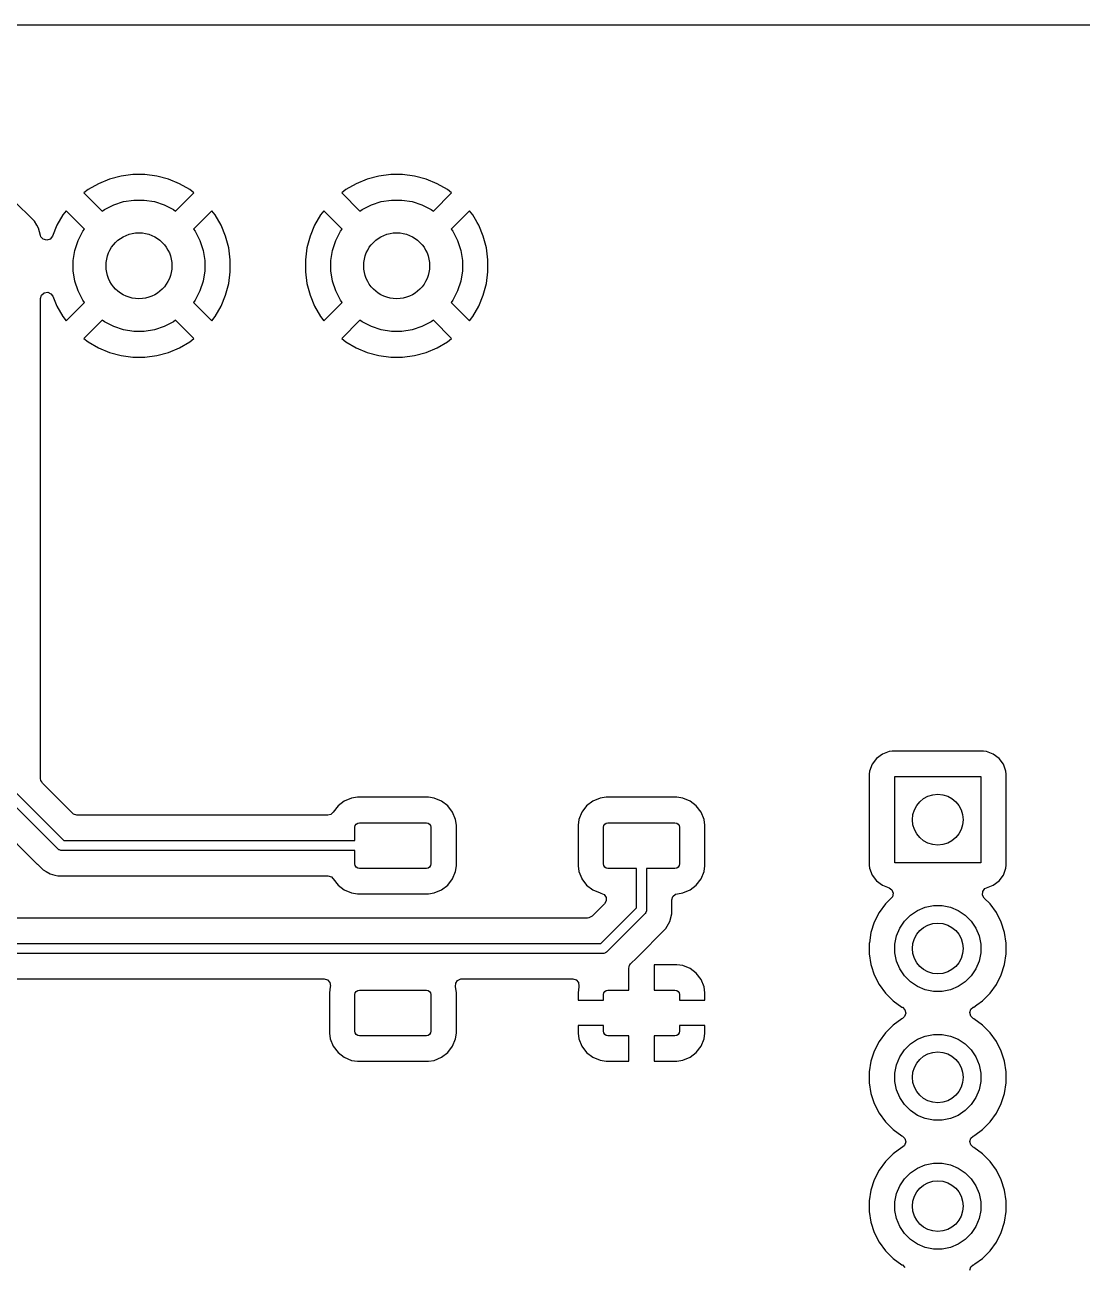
# Model space of a CAD drawing. Extents: x 78 to 227, y -124 to -75.
# Drawn here: x 140.5 to 161.34, y -99.37 to -74.88 of the extents above; entities that cross this region are included whole.
import ezdxf

# ---------------------------------------------------------------- set-up
doc = ezdxf.new("R2010")
doc.units = 0
doc.layers.add('BLACK', color=7, linetype='CONTINUOUS')

msp = doc.modelspace()

# ---------------------------------------------------------------- linework, layer by layer
at = {"layer": 'BLACK', "linetype": 'CONTINUOUS'}
for p, q in [((99.438, -74.8795), (227.0895, -74.8795)), ((142.396085, -77.859799), (142.168162, -77.92087)), ((142.630014, -77.829), (142.396085, -77.859799)), ((142.865985, -77.829), (142.630014, -77.829)), ((143.099914, -77.859799), (142.865985, -77.829)), ((143.327838, -77.92087), (143.099914, -77.859799)), ((147.476085, -77.859799), (147.248162, -77.92087)), ((147.710014, -77.829), (147.476085, -77.859799)), ((147.945985, -77.829), (147.710014, -77.829)), ((148.179914, -77.859799), (147.945985, -77.829)), ((148.407838, -77.92087), (148.179914, -77.859799)), ((141.745818, -78.12915), (141.664275, -78.19172)), ((141.745828, -78.129144), (141.745818, -78.12915)), ((141.950171, -78.011165), (141.745828, -78.129144)), ((141.95018, -78.01116), (141.950171, -78.011165)), ((142.168162, -77.92087), (141.95018, -78.01116)), ((143.545819, -78.01116), (143.327836, -77.92087)), ((143.327836, -77.92087), (143.327838, -77.92087)), ((143.545828, -78.011165), (143.545819, -78.01116)), ((143.750171, -78.129144), (143.545828, -78.011165)), ((143.750172, -78.129145), (143.750171, -78.129144)), ((143.831723, -78.191721), (143.750172, -78.129145)), ((146.825818, -78.12915), (146.744275, -78.19172)), ((146.825828, -78.129144), (146.825818, -78.12915)), ((147.030171, -78.011165), (146.825828, -78.129144)), ((147.03018, -78.01116), (147.030171, -78.011165)), ((147.248162, -77.92087), (147.03018, -78.01116)), ((148.625819, -78.01116), (148.407836, -77.92087)), ((148.407836, -77.92087), (148.407838, -77.92087)), ((148.625828, -78.011165), (148.625819, -78.01116)), ((148.830171, -78.129144), (148.625828, -78.011165)), ((148.830172, -78.129145), (148.830171, -78.129144)), ((148.911723, -78.191721), (148.830172, -78.129145)), ((140.688518, -78.752282), (140.263591, -78.327355)), ((141.664275, -78.19172), (141.664275, -78.191721)), ((141.664275, -78.191721), (142.024947, -78.552393)), ((142.250512, -78.427957), (142.444521, -78.364919)), ((142.444521, -78.364919), (142.646003, -78.333007)), ((142.646003, -78.333007), (142.849997, -78.333007)), ((142.849997, -78.333007), (143.051479, -78.364919)), ((143.051479, -78.364919), (143.245488, -78.427957)), ((143.471051, -78.552393), (143.831723, -78.191721)), ((146.744275, -78.19172), (146.744275, -78.191721)), ((146.744275, -78.191721), (147.104947, -78.552393)), ((147.330512, -78.427957), (147.524521, -78.364919)), ((147.524521, -78.364919), (147.726003, -78.333007)), ((147.726003, -78.333007), (147.929997, -78.333007)), ((147.929997, -78.333007), (148.131479, -78.364919)), ((148.131479, -78.364919), (148.325488, -78.427957)), ((148.551051, -78.552393), (148.911723, -78.191721)), ((141.248144, -78.626828), (141.130165, -78.831171)), ((141.24815, -78.626818), (141.248144, -78.626828)), ((141.31072, -78.545275), (141.24815, -78.626818)), ((141.310721, -78.545275), (141.31072, -78.545275)), ((141.671393, -78.905947), (141.310721, -78.545275)), ((142.024947, -78.552393), (142.068752, -78.520568)), ((142.068752, -78.520568), (142.250512, -78.427957)), ((143.245488, -78.427957), (143.427248, -78.520568)), ((143.427248, -78.520568), (143.471051, -78.552393)), ((144.185277, -78.545275), (143.824605, -78.905946)), ((144.247854, -78.626827), (144.185277, -78.545275)), ((144.247855, -78.626828), (144.247854, -78.626827)), ((144.365834, -78.831171), (144.247855, -78.626828)), ((146.328144, -78.626828), (146.210165, -78.831171)), ((146.32815, -78.626818), (146.328144, -78.626828)), ((146.39072, -78.545275), (146.32815, -78.626818)), ((146.390721, -78.545275), (146.39072, -78.545275)), ((146.751393, -78.905947), (146.390721, -78.545275)), ((147.104947, -78.552393), (147.148752, -78.520568)), ((147.148752, -78.520568), (147.330512, -78.427957)), ((148.325488, -78.427957), (148.507248, -78.520568)), ((148.507248, -78.520568), (148.551051, -78.552393)), ((149.265277, -78.545275), (148.904605, -78.905946)), ((149.327854, -78.626827), (149.265277, -78.545275)), ((149.327855, -78.626828), (149.327854, -78.626827)), ((149.380528, -78.718059), (149.327855, -78.626828)), ((140.688524, -78.75229), (140.688518, -78.752282)), ((140.73407, -78.83118), (140.688524, -78.75229)), ((140.767577, -78.889216), (140.73407, -78.83118)), ((141.130163, -78.831175), (141.040347, -79.048012)), ((141.130165, -78.831171), (141.130163, -78.831175)), ((144.365839, -78.83118), (144.365834, -78.831171)), ((144.456129, -79.049162), (144.365839, -78.83118)), ((146.21016, -78.83118), (146.11987, -79.049162)), ((146.210165, -78.831171), (146.21016, -78.83118)), ((149.413978, -78.775995), (149.380528, -78.718059)), ((149.445834, -78.831171), (149.413978, -78.775995)), ((149.445839, -78.83118), (149.445834, -78.831171)), ((149.536129, -79.049162), (149.445839, -78.83118)), ((140.806013, -79.032659), (140.767577, -78.889216)), ((140.814902, -79.056064), (140.806013, -79.032659)), ((140.862513, -79.107201), (140.814902, -79.056064)), ((140.930212, -79.12448), (140.862513, -79.107201)), ((140.996506, -79.102415), (140.930212, -79.12448)), ((141.040347, -79.048012), (140.996506, -79.102415)), ((141.546957, -79.131512), (141.639568, -78.949752)), ((141.639568, -78.949752), (141.671393, -78.905947)), ((143.824605, -78.905946), (143.856432, -78.949752)), ((143.856432, -78.949752), (143.949043, -79.131512)), ((144.5172, -79.277085), (144.456129, -79.049162)), ((146.11987, -79.049162), (146.058799, -79.277085)), ((146.626957, -79.131512), (146.719568, -78.949752)), ((146.719568, -78.949752), (146.751393, -78.905947)), ((148.904605, -78.905946), (148.936432, -78.949752)), ((148.936432, -78.949752), (149.029043, -79.131512)), ((149.5972, -79.277085), (149.536129, -79.049162)), ((141.452007, -79.527003), (141.483919, -79.325521)), ((141.483919, -79.325521), (141.546957, -79.131512)), ((143.949043, -79.131512), (144.012081, -79.325521)), ((144.012081, -79.325521), (144.043993, -79.527003)), ((144.547999, -79.511014), (144.5172, -79.277085)), ((146.058799, -79.277085), (146.028, -79.511014)), ((146.532007, -79.527003), (146.563919, -79.325521)), ((146.563919, -79.325521), (146.626957, -79.131512)), ((149.029043, -79.131512), (149.092081, -79.325521)), ((149.092081, -79.325521), (149.123993, -79.527003)), ((149.627999, -79.511014), (149.5972, -79.277085)), ((141.452007, -79.730997), (141.452007, -79.527003)), ((144.043993, -79.527003), (144.043993, -79.730997)), ((144.548, -79.511028), (144.547999, -79.511014)), ((144.548, -79.746971), (144.548, -79.511028)), ((146.028, -79.511014), (146.028, -79.746985)), ((146.532007, -79.730997), (146.532007, -79.527003)), ((149.123993, -79.527003), (149.123993, -79.730997)), ((149.628, -79.511028), (149.627999, -79.511014)), ((149.628, -79.746971), (149.628, -79.511028)), ((141.483919, -79.932479), (141.452007, -79.730997)), ((144.043993, -79.730997), (144.012081, -79.932479)), ((144.5172, -79.980914), (144.547999, -79.746985)), ((144.547999, -79.746985), (144.548, -79.746971)), ((146.028, -79.746985), (146.058799, -79.980914)), ((146.563919, -79.932479), (146.532007, -79.730997)), ((149.123993, -79.730997), (149.092081, -79.932479)), ((149.5972, -79.980914), (149.627999, -79.746985)), ((149.627999, -79.746985), (149.628, -79.746971)), ((141.546957, -80.126488), (141.483919, -79.932479)), ((144.012081, -79.932479), (143.949043, -80.126488)), ((144.456129, -80.208837), (144.5172, -79.980914)), ((146.058799, -79.980914), (146.11987, -80.208837)), ((146.626957, -80.126488), (146.563919, -79.932479)), ((149.092081, -79.932479), (149.029043, -80.126488)), ((149.536129, -80.208837), (149.5972, -79.980914)), ((140.8085, -80.273648), (140.828185, -80.206609)), ((140.8085, -89.742903), (140.8085, -80.273648)), ((140.828185, -80.206609), (140.880989, -80.160854)), ((140.880989, -80.160854), (140.950147, -80.15091)), ((140.950147, -80.15091), (141.013703, -80.179935)), ((141.013703, -80.179935), (141.047061, -80.226196)), ((141.047061, -80.226196), (141.13016, -80.426819)), ((141.639568, -80.308248), (141.546957, -80.126488)), ((141.671392, -80.352051), (141.639568, -80.308248)), ((143.856432, -80.308248), (143.824606, -80.352052)), ((143.949043, -80.126488), (143.856432, -80.308248)), ((144.365839, -80.426819), (144.456129, -80.208837)), ((146.11987, -80.208837), (146.21016, -80.426819)), ((146.719568, -80.308248), (146.626957, -80.126488)), ((146.751392, -80.352051), (146.719568, -80.308248)), ((148.936432, -80.308248), (148.904605, -80.352052)), ((149.029043, -80.126488), (148.936432, -80.308248)), ((149.445839, -80.426819), (149.536129, -80.208837)), ((141.13016, -80.426819), (141.130165, -80.426828)), ((141.130165, -80.426828), (141.248144, -80.631171)), ((141.310721, -80.712723), (141.671392, -80.352051)), ((143.824606, -80.352052), (144.185276, -80.712723)), ((144.24785, -80.631181), (144.365834, -80.426828)), ((144.365834, -80.426828), (144.365839, -80.426819)), ((146.21016, -80.426819), (146.210165, -80.426828)), ((146.210165, -80.426828), (146.328144, -80.631171)), ((146.390721, -80.712723), (146.751392, -80.352051)), ((148.904605, -80.352052), (149.265276, -80.712723)), ((149.32785, -80.631181), (149.445834, -80.426828)), ((149.445834, -80.426828), (149.445839, -80.426819)), ((141.248144, -80.631171), (141.248145, -80.631172)), ((141.248145, -80.631172), (141.310721, -80.712723)), ((142.024946, -80.705605), (141.664275, -81.066277)), ((142.068752, -80.737432), (142.024946, -80.705605)), ((142.250512, -80.830043), (142.068752, -80.737432)), ((142.444521, -80.893081), (142.250512, -80.830043)), ((143.245488, -80.830043), (143.051479, -80.893081)), ((143.427248, -80.737432), (143.245488, -80.830043)), ((143.471052, -80.705606), (143.427248, -80.737432)), ((143.831723, -81.066276), (143.471052, -80.705606)), ((144.185276, -80.712723), (144.185279, -80.712723)), ((144.185279, -80.712723), (144.24785, -80.631181)), ((146.328144, -80.631171), (146.328145, -80.631172)), ((146.328145, -80.631172), (146.390721, -80.712723)), ((147.104946, -80.705605), (146.744275, -81.066277)), ((147.148752, -80.737432), (147.104946, -80.705605)), ((147.330512, -80.830043), (147.148752, -80.737432)), ((147.524521, -80.893081), (147.330512, -80.830043)), ((148.325488, -80.830043), (148.131479, -80.893081)), ((148.507248, -80.737432), (148.325488, -80.830043)), ((148.551052, -80.705606), (148.507248, -80.737432)), ((148.911723, -81.066276), (148.551052, -80.705606)), ((149.265276, -80.712723), (149.265279, -80.712723)), ((149.265279, -80.712723), (149.32785, -80.631181)), ((141.664275, -81.066277), (141.745827, -81.128854)), ((142.646003, -80.924993), (142.444521, -80.893081)), ((142.849997, -80.924993), (142.646003, -80.924993)), ((143.051479, -80.893081), (142.849997, -80.924993)), ((143.750181, -81.12885), (143.831723, -81.066279)), ((143.831723, -81.066279), (143.831723, -81.066276)), ((146.744275, -81.066277), (146.825827, -81.128854)), ((147.726003, -80.924993), (147.524521, -80.893081)), ((147.929997, -80.924993), (147.726003, -80.924993)), ((148.131479, -80.893081), (147.929997, -80.924993)), ((148.830181, -81.12885), (148.911723, -81.066279)), ((148.911723, -81.066279), (148.911723, -81.066276)), ((141.745827, -81.128854), (141.745828, -81.128855)), ((141.745828, -81.128855), (141.950171, -81.246834)), ((141.950171, -81.246834), (141.95018, -81.246839)), ((141.95018, -81.246839), (142.168163, -81.337129)), ((143.327837, -81.337129), (143.545819, -81.246839)), ((143.545819, -81.246839), (143.545828, -81.246834)), ((143.545828, -81.246834), (143.750181, -81.12885)), ((146.825827, -81.128854), (146.825828, -81.128855)), ((146.825828, -81.128855), (147.030171, -81.246834)), ((147.030171, -81.246834), (147.03018, -81.246839)), ((147.03018, -81.246839), (147.248163, -81.337129)), ((148.407837, -81.337129), (148.625819, -81.246839)), ((148.625819, -81.246839), (148.625828, -81.246834)), ((148.625828, -81.246834), (148.830181, -81.12885)), ((142.168163, -81.337129), (142.168161, -81.337129)), ((142.168161, -81.337129), (142.396085, -81.3982)), ((142.396085, -81.3982), (142.630014, -81.428999)), ((142.630014, -81.428999), (142.630029, -81.429)), ((142.630029, -81.429), (142.865971, -81.429)), ((142.865971, -81.429), (142.865985, -81.428999)), ((142.865985, -81.428999), (143.099914, -81.3982)), ((143.099914, -81.3982), (143.327837, -81.337129)), ((147.248163, -81.337129), (147.248161, -81.337129)), ((147.248161, -81.337129), (147.476085, -81.3982)), ((147.476085, -81.3982), (147.710014, -81.428999)), ((147.710014, -81.428999), (147.710029, -81.429)), ((147.710029, -81.429), (147.945971, -81.429)), ((147.945971, -81.429), (147.945985, -81.428999)), ((147.945985, -81.428999), (148.179914, -81.3982)), ((148.179914, -81.3982), (148.407837, -81.337129)), ((157.288452, -89.343455), (157.202206, -89.458664)), ((157.288455, -89.343452), (157.288452, -89.343455)), ((157.403664, -89.257206), (157.288455, -89.343452)), ((157.403671, -89.257202), (157.403664, -89.257206)), ((157.538516, -89.206908), (157.403671, -89.257202)), ((157.598123, -89.200501), (157.538516, -89.206908)), ((157.598129, -89.2005), (157.598123, -89.200501)), ((159.393864, -89.2005), (157.598129, -89.2005)), ((159.393873, -89.2005), (159.393864, -89.2005)), ((159.393881, -89.2005), (159.393873, -89.2005)), ((159.393883, -89.200501), (159.393881, -89.2005)), ((159.453483, -89.206908), (159.393883, -89.200501)), ((159.588328, -89.257202), (159.453482, -89.206908)), ((159.453482, -89.206908), (159.453483, -89.206908)), ((159.588335, -89.257206), (159.588328, -89.257202)), ((159.703544, -89.343452), (159.588335, -89.257206)), ((159.703547, -89.343455), (159.703544, -89.343452)), ((159.789793, -89.458664), (159.703547, -89.343455)), ((157.151908, -89.593517), (157.145501, -89.653116)), ((157.202202, -89.458671), (157.151908, -89.593517)), ((157.202206, -89.458664), (157.202202, -89.458671)), ((159.789795, -89.458668), (159.789793, -89.458664)), ((159.789796, -89.458669), (159.789795, -89.458668)), ((159.840091, -89.593517), (159.789796, -89.458669)), ((159.846499, -89.653128), (159.840091, -89.593517)), ((140.811334, -89.769261), (140.8085, -89.742903)), ((140.812631, -89.771637), (140.811334, -89.769261)), ((140.813523, -89.777838), (140.812631, -89.771637)), ((140.830115, -89.803656), (140.813523, -89.777838)), ((140.844819, -89.830584), (140.830115, -89.803656)), ((141.438416, -90.424181), (140.844819, -89.830584)), ((157.145501, -89.653123), (157.1455, -89.653135)), ((157.1455, -89.653135), (157.1455, -91.44887)), ((157.145501, -89.653116), (157.145501, -89.653123)), ((157.646, -91.401), (157.646, -89.701)), ((157.646, -89.701), (159.346, -89.701)), ((159.346, -89.701), (159.346, -91.401)), ((159.8465, -91.448873), (159.846499, -89.653128)), ((141.155289, -91.13171), (140.137289, -90.113711)), ((140.308, -90.001578), (141.267421, -90.961)), ((146.939848, -90.125699), (146.796205, -90.185198)), ((146.939857, -90.125696), (146.939848, -90.125699)), ((147.055296, -90.1105), (146.939857, -90.125696)), ((148.452701, -90.1105), (147.055296, -90.1105)), ((148.568149, -90.125698), (148.452701, -90.1105)), ((148.568151, -90.125699), (148.568149, -90.125698)), ((148.711794, -90.185198), (148.568151, -90.125699)), ((151.839848, -90.125699), (151.696205, -90.185198)), ((151.839857, -90.125696), (151.839848, -90.125699)), ((151.955296, -90.1105), (151.839857, -90.125696)), ((153.352701, -90.1105), (151.955296, -90.1105)), ((153.468149, -90.125698), (153.352701, -90.1105)), ((153.468151, -90.125699), (153.468149, -90.125698)), ((153.611794, -90.185198), (153.468151, -90.125699)), ((146.672851, -90.279851), (146.5782, -90.403202)), ((146.796202, -90.1852), (146.672851, -90.279851)), ((146.796205, -90.185198), (146.796202, -90.185199)), ((146.796202, -90.185199), (146.796202, -90.1852)), ((148.711798, -90.1852), (148.711794, -90.185198)), ((148.835149, -90.279851), (148.711798, -90.1852)), ((148.9298, -90.403202), (148.835149, -90.279851)), ((151.499521, -90.375417), (151.478198, -90.403205)), ((151.572851, -90.279851), (151.499521, -90.375417)), ((151.696202, -90.1852), (151.572851, -90.279851)), ((151.696205, -90.185198), (151.696202, -90.185199)), ((151.696202, -90.185199), (151.696202, -90.1852)), ((153.611798, -90.1852), (153.611794, -90.185198)), ((153.735149, -90.279851), (153.611798, -90.1852)), ((153.8298, -90.403202), (153.735149, -90.279851)), ((139.846355, -90.53059), (140.741139, -91.425374)), ((141.459058, -90.440815), (141.438416, -90.424181)), ((141.526097, -90.4605), (141.459058, -90.440815)), ((146.473528, -90.4605), (141.526097, -90.4605)), ((146.530358, -90.446711), (146.473528, -90.4605)), ((146.571017, -90.407934), (146.530358, -90.446711)), ((146.573253, -90.40965), (146.571017, -90.407934)), ((146.578199, -90.403204), (146.573253, -90.40965)), ((146.5782, -90.403202), (146.578199, -90.403204)), ((147.03036, -90.63736), (147.059558, -90.617851)), ((147.059558, -90.617851), (147.094, -90.611)), ((147.094, -90.611), (148.414, -90.611)), ((148.414, -90.611), (148.448442, -90.617851)), ((148.448442, -90.617851), (148.47764, -90.63736)), ((148.989301, -90.546849), (148.9298, -90.403202)), ((148.989301, -90.54685), (148.989301, -90.546849)), ((148.989303, -90.546857), (148.989301, -90.54685)), ((149.004499, -90.662296), (148.989303, -90.546857)), ((151.418698, -90.54685), (151.4035, -90.662298)), ((151.418699, -90.546848), (151.418698, -90.54685)), ((151.478198, -90.403205), (151.418699, -90.546848)), ((151.93036, -90.63736), (151.959558, -90.617851)), ((151.959558, -90.617851), (151.994, -90.611)), ((151.994, -90.611), (153.314, -90.611)), ((153.314, -90.611), (153.348442, -90.617851)), ((153.348442, -90.617851), (153.37764, -90.63736)), ((153.889301, -90.546849), (153.8298, -90.403202)), ((153.889301, -90.54685), (153.889301, -90.546849)), ((153.889303, -90.546857), (153.889301, -90.54685)), ((153.904499, -90.662296), (153.889303, -90.546857)), ((147.004, -90.701), (147.010851, -90.666558)), ((147.004, -90.961), (147.004, -90.701)), ((147.010851, -90.666558), (147.03036, -90.63736)), ((148.47764, -90.63736), (148.497149, -90.666558)), ((148.497149, -90.666558), (148.504, -90.701)), ((148.504, -90.701), (148.504, -91.421)), ((149.004499, -90.662298), (149.004499, -90.662296)), ((149.004499, -90.6623), (149.004499, -90.662298)), ((149.0045, -91.459701), (149.004499, -90.6623)), ((151.4035, -90.662298), (151.4035, -91.459703)), ((151.904, -90.701), (151.910851, -90.666558)), ((151.904, -91.421), (151.904, -90.701)), ((151.910851, -90.666558), (151.93036, -90.63736)), ((153.37764, -90.63736), (153.397149, -90.666558)), ((153.397149, -90.666558), (153.404, -90.701)), ((153.404, -90.701), (153.404, -91.421)), ((153.904499, -90.662298), (153.904499, -90.662296)), ((153.904499, -90.6623), (153.904499, -90.662298)), ((153.9045, -91.459701), (153.904499, -90.6623)), ((141.267421, -90.961), (147.004, -90.961)), ((141.170442, -91.144147), (141.155289, -91.13171)), ((141.181, -91.14852), (141.170442, -91.144147)), ((141.206491, -91.159079), (141.181, -91.14852)), ((141.226, -91.161), (141.206491, -91.159079)), ((147.004, -91.161), (141.226, -91.161)), ((147.004, -91.421), (147.004, -91.161)), ((140.741139, -91.425374), (140.741149, -91.425385)), ((140.741149, -91.425385), (140.745479, -91.429715)), ((140.745479, -91.429715), (140.74548, -91.429716)), ((140.74548, -91.429716), (140.857284, -91.54152)), ((140.857284, -91.54152), (140.857286, -91.541521)), ((140.857286, -91.541521), (140.85729, -91.541524)), ((140.85729, -91.541524), (140.915535, -91.575151)), ((140.915535, -91.575151), (140.994216, -91.620577)), ((147.010851, -91.455442), (147.004, -91.421)), ((147.03036, -91.48464), (147.010851, -91.455442)), ((147.059558, -91.504149), (147.03036, -91.48464)), ((147.094, -91.511), (147.059558, -91.504149)), ((148.414, -91.511), (147.094, -91.511)), ((148.448442, -91.504149), (148.414, -91.511)), ((148.47764, -91.48464), (148.448442, -91.504149)), ((148.497149, -91.455442), (148.47764, -91.48464)), ((148.504, -91.421), (148.497149, -91.455442)), ((148.9298, -91.718798), (148.989301, -91.575151)), ((148.989301, -91.575151), (149.0045, -91.459701)), ((151.4035, -91.459703), (151.418696, -91.575142)), ((151.418696, -91.575142), (151.418699, -91.575151)), ((151.418699, -91.575151), (151.476074, -91.713667)), ((151.910851, -91.455442), (151.904, -91.421)), ((151.93036, -91.48464), (151.910851, -91.455442)), ((151.959558, -91.504149), (151.93036, -91.48464)), ((151.994, -91.511), (151.959558, -91.504149)), ((152.554, -91.511), (151.994, -91.511)), ((152.554, -92.287578), (152.554, -91.511)), ((153.314, -91.511), (152.754, -91.511)), ((152.754, -91.511), (152.754, -92.329)), ((153.348442, -91.504149), (153.314, -91.511)), ((153.37764, -91.48464), (153.348442, -91.504149)), ((153.397149, -91.455442), (153.37764, -91.48464)), ((153.404, -91.421), (153.397149, -91.455442)), ((153.8298, -91.718798), (153.889301, -91.575151)), ((153.889301, -91.575151), (153.9045, -91.459701)), ((157.1455, -91.44887), (157.145501, -91.448876)), ((157.145501, -91.448876), (157.151908, -91.508483)), ((157.151908, -91.508483), (157.202202, -91.643328)), ((159.346, -91.401), (157.646, -91.401)), ((159.789796, -91.643331), (159.840091, -91.508483)), ((159.840091, -91.508483), (159.8465, -91.448873)), ((140.994216, -91.620577), (141.089309, -91.646057)), ((141.089309, -91.646057), (141.146942, -91.6615)), ((141.146942, -91.6615), (141.146943, -91.6615)), ((141.146943, -91.6615), (146.473528, -91.6615)), ((146.473528, -91.6615), (146.540567, -91.681185)), ((146.540567, -91.681185), (146.571536, -91.713667)), ((146.571536, -91.713667), (146.573253, -91.71235)), ((146.573253, -91.71235), (146.578198, -91.718794)), ((146.578198, -91.718794), (146.5782, -91.718798)), ((146.5782, -91.718798), (146.672851, -91.842149)), ((146.672851, -91.842149), (146.796202, -91.9368)), ((148.711798, -91.9368), (148.835149, -91.842149)), ((148.835149, -91.842149), (148.9298, -91.718798)), ((151.476074, -91.713667), (151.4782, -91.718798)), ((151.4782, -91.718798), (151.572851, -91.842149)), ((151.572851, -91.842149), (151.696202, -91.9368)), ((153.611798, -91.9368), (153.735149, -91.842149)), ((153.735149, -91.842149), (153.8298, -91.718798)), ((157.202202, -91.643328), (157.202206, -91.643335)), ((157.202206, -91.643335), (157.288452, -91.758544)), ((157.288452, -91.758544), (157.288455, -91.758547)), ((157.288455, -91.758547), (157.403664, -91.844793)), ((157.403664, -91.844793), (157.403671, -91.844797)), ((157.403671, -91.844797), (157.535082, -91.89381)), ((159.456915, -91.89381), (159.588331, -91.844796)), ((159.588331, -91.844796), (159.703546, -91.758546)), ((159.703546, -91.758546), (159.789796, -91.643331)), ((146.796202, -91.9368), (146.939849, -91.996301)), ((146.939849, -91.996301), (147.055299, -92.0115)), ((147.055299, -92.0115), (148.4527, -92.011499)), ((148.4527, -92.011499), (148.452703, -92.011499)), ((148.452703, -92.011499), (148.568142, -91.996303)), ((148.568142, -91.996303), (148.568146, -91.996301)), ((148.568146, -91.996301), (148.568151, -91.996301)), ((148.568151, -91.996301), (148.711798, -91.9368)), ((151.696202, -91.9368), (151.839849, -91.996301)), ((151.839849, -91.996301), (151.853544, -91.998104)), ((151.853544, -91.998104), (151.917437, -92.026366)), ((151.917437, -92.026366), (151.955911, -92.084689)), ((151.955911, -92.084689), (151.956745, -92.154554)), ((153.2545, -92.133172), (153.274185, -92.066133)), ((153.274185, -92.066133), (153.326989, -92.020378)), ((153.326989, -92.020378), (153.362317, -92.010233)), ((153.362317, -92.010233), (153.468151, -91.996301)), ((153.468151, -91.996301), (153.611798, -91.9368)), ((157.579431, -92.097673), (157.465889, -92.211215)), ((157.535082, -91.89381), (157.591016, -91.935681)), ((157.600582, -92.069418), (157.579431, -92.097673)), ((157.591016, -91.935681), (157.615433, -92.001145)), ((157.615433, -92.001145), (157.600582, -92.069418)), ((159.379084, -92.03635), (159.384068, -91.966658)), ((159.412569, -92.097673), (159.379084, -92.03635)), ((159.384068, -91.966658), (159.42594, -91.910725)), ((159.526109, -92.211213), (159.412569, -92.097673)), ((159.42594, -91.910725), (159.456915, -91.89381)), ((151.92504, -92.208723), (151.679582, -92.454182)), ((151.850578, -92.991), (152.554, -92.287578)), ((151.956745, -92.154554), (151.92504, -92.208723)), ((152.754, -92.329), (152.752079, -92.348509)), ((153.2545, -92.242329), (153.2545, -92.133172)), ((153.254501, -92.242347), (153.2545, -92.242329)), ((153.254501, -92.249942), (153.254501, -92.242347)), ((153.254501, -92.408057), (153.254501, -92.249942)), ((157.465889, -92.211215), (157.340951, -92.383179)), ((157.956766, -92.433941), (158.095313, -92.341367)), ((158.095313, -92.341367), (158.249258, -92.277601)), ((158.249258, -92.277601), (158.412685, -92.245093)), ((158.412685, -92.245093), (158.579315, -92.245093)), ((158.579315, -92.245093), (158.742742, -92.277601)), ((158.742742, -92.277601), (158.896687, -92.341367)), ((158.896687, -92.341367), (159.035234, -92.433941)), ((159.651048, -92.383179), (159.526109, -92.211213)), ((151.591903, -92.4905), (138.35094, -92.4905)), ((151.618262, -92.487666), (151.591903, -92.4905)), ((151.679582, -92.454182), (151.618262, -92.487666)), ((152.724711, -92.39971), (151.962711, -93.161711)), ((152.737147, -92.384557), (152.724711, -92.39971)), ((152.752079, -92.348509), (152.737147, -92.384557)), ((153.13452, -92.697716), (153.213577, -92.560784)), ((153.213577, -92.560784), (153.254501, -92.408057)), ((157.244444, -92.572585), (157.178753, -92.77476)), ((157.340951, -92.383179), (157.244444, -92.572585)), ((157.746367, -92.690313), (157.838941, -92.551766)), ((157.838941, -92.551766), (157.956766, -92.433941)), ((159.035234, -92.433941), (159.153059, -92.551766)), ((159.153059, -92.551766), (159.245633, -92.690313)), ((159.651049, -92.383181), (159.651048, -92.383179)), ((159.651051, -92.383184), (159.651049, -92.383181)), ((159.747557, -92.572588), (159.651051, -92.383184)), ((159.813246, -92.774757), (159.747557, -92.572588)), ((152.560277, -93.271957), (153.13452, -92.697716)), ((157.178753, -92.77476), (157.146434, -92.978815)), ((157.682601, -92.844258), (157.746367, -92.690313)), ((159.245633, -92.690313), (159.309399, -92.844258)), ((159.8465, -92.984713), (159.813246, -92.774757)), ((138.43, -92.991), (151.850578, -92.991)), ((157.146434, -92.978815), (157.1455, -92.984713)), ((157.1455, -92.984713), (157.1455, -93.197287)), ((157.650093, -93.007685), (157.682601, -92.844258)), ((157.650093, -93.174315), (157.650093, -93.007685)), ((159.309399, -92.844258), (159.341907, -93.007685)), ((159.341907, -93.007685), (159.341907, -93.174315)), ((159.8465, -93.197287), (159.8465, -92.984713)), ((151.892, -93.191), (138.471421, -93.191)), ((151.911509, -93.189079), (151.892, -93.191)), ((151.947557, -93.174147), (151.911509, -93.189079)), ((151.962711, -93.161711), (151.947557, -93.174147)), ((152.440319, -93.391915), (152.560277, -93.271957)), ((157.1455, -93.197287), (157.178754, -93.407243)), ((157.682601, -93.337742), (157.650093, -93.174315)), ((159.341907, -93.174315), (159.309399, -93.337742)), ((159.813246, -93.407243), (159.8465, -93.197287)), ((152.404, -93.479596), (152.412644, -93.450155)), ((152.404, -93.911), (152.404, -93.479596)), ((152.412644, -93.450155), (152.419168, -93.420169)), ((152.419168, -93.420169), (152.422922, -93.415153)), ((152.422922, -93.415153), (152.423685, -93.412557)), ((152.423685, -93.412557), (152.440319, -93.391915)), ((153.352671, -93.411), (152.904, -93.411)), ((152.904, -93.411), (152.904, -93.911)), ((153.468019, -93.426185), (153.352671, -93.411)), ((153.468024, -93.426187), (153.468019, -93.426185)), ((153.611541, -93.485633), (153.468024, -93.426187)), ((153.734792, -93.580207), (153.611541, -93.485633)), ((157.178754, -93.407243), (157.184909, -93.426187)), ((157.184909, -93.426187), (157.244444, -93.609414)), ((157.746367, -93.491687), (157.682601, -93.337742)), ((157.838941, -93.630234), (157.746367, -93.491687)), ((159.245633, -93.491687), (159.153059, -93.630234)), ((159.309399, -93.337742), (159.245633, -93.491687)), ((159.747557, -93.609412), (159.813246, -93.407243)), ((138.730097, -93.6915), (146.398725, -93.6915)), ((146.398725, -93.6915), (146.465764, -93.711185)), ((146.465764, -93.711185), (146.511519, -93.763989)), ((146.511519, -93.763989), (146.521463, -93.833147)), ((148.989716, -93.838595), (148.99116, -93.777754)), ((148.99116, -93.777754), (149.030317, -93.719888)), ((149.030317, -93.719888), (149.094543, -93.692378)), ((149.094543, -93.692378), (149.109275, -93.6915)), ((149.109275, -93.6915), (151.299247, -93.6915)), ((151.299247, -93.6915), (151.366286, -93.711185)), ((151.366286, -93.711185), (151.412041, -93.763989)), ((151.412041, -93.763989), (151.421985, -93.833147)), ((153.829366, -93.703457), (153.734792, -93.580207)), ((153.829366, -93.703458), (153.829366, -93.703457)), ((153.888812, -93.846975), (153.829366, -93.703458)), ((157.244444, -93.609414), (157.340951, -93.79882)), ((157.340951, -93.79882), (157.46589, -93.970786)), ((157.956766, -93.748059), (157.838941, -93.630234)), ((158.095313, -93.840633), (157.956766, -93.748059)), ((159.035234, -93.748059), (158.896687, -93.840633)), ((159.153059, -93.630234), (159.035234, -93.748059)), ((159.526109, -93.970786), (159.651048, -93.79882)), ((159.651047, -93.79882), (159.651051, -93.798816)), ((159.651048, -93.79882), (159.651047, -93.79882)), ((159.651051, -93.798816), (159.747557, -93.609412)), ((146.518782, -93.846215), (146.5035, -93.962298)), ((146.5035, -93.962298), (146.5035, -94.759703)), ((146.521463, -93.833147), (146.518782, -93.846215)), ((147.004, -94.001), (147.010851, -93.966558)), ((147.004, -94.721), (147.004, -94.001)), ((147.010851, -93.966558), (147.03036, -93.93736)), ((147.03036, -93.93736), (147.059558, -93.917851)), ((147.059558, -93.917851), (147.094, -93.911)), ((147.094, -93.911), (148.414, -93.911)), ((148.414, -93.911), (148.448442, -93.917851)), ((148.448442, -93.917851), (148.47764, -93.93736)), ((148.47764, -93.93736), (148.497149, -93.966558)), ((148.497149, -93.966558), (148.504, -94.001)), ((148.504, -94.001), (148.504, -94.721)), ((148.988241, -93.83879), (148.989716, -93.838595)), ((149.004499, -93.962296), (148.988241, -93.83879)), ((149.004499, -94.361), (149.004499, -93.962296)), ((151.419255, -93.846451), (151.404, -93.962329)), ((151.404, -93.962329), (151.404, -94.111)), ((151.421985, -93.833147), (151.419255, -93.846451)), ((151.904, -94.001), (151.910851, -93.966558)), ((151.904, -94.111), (151.904, -94.001)), ((151.910851, -93.966558), (151.93036, -93.93736)), ((151.93036, -93.93736), (151.959558, -93.917851)), ((151.959558, -93.917851), (151.994, -93.911)), ((151.994, -93.911), (152.404, -93.911)), ((152.904, -93.911), (153.314, -93.911)), ((153.314, -93.911), (153.348442, -93.917851)), ((153.348442, -93.917851), (153.37764, -93.93736)), ((153.37764, -93.93736), (153.397149, -93.966558)), ((153.397149, -93.966558), (153.404, -94.001)), ((153.404, -94.001), (153.404, -94.111)), ((153.888814, -93.84698), (153.888812, -93.846975)), ((153.904, -93.962329), (153.888814, -93.84698)), ((153.904, -94.111), (153.904, -93.962329)), ((157.46589, -93.970786), (157.616213, -94.121109)), ((158.249258, -93.904399), (158.095313, -93.840633)), ((158.412685, -93.936907), (158.249258, -93.904399)), ((158.579315, -93.936907), (158.412685, -93.936907)), ((158.742742, -93.904399), (158.579315, -93.936907)), ((158.896687, -93.840633), (158.742742, -93.904399)), ((159.375792, -94.121104), (159.526104, -93.970792)), ((159.526104, -93.970792), (159.526106, -93.970788)), ((159.526106, -93.970788), (159.526109, -93.970786)), ((151.404, -94.111), (151.904, -94.111)), ((153.404, -94.111), (153.904, -94.111)), ((157.616213, -94.121109), (157.788182, -94.24605)), ((157.788182, -94.24605), (157.796946, -94.250516)), ((157.796946, -94.250516), (157.847742, -94.298491)), ((157.847742, -94.298491), (157.864536, -94.366312)), ((159.127463, -94.355692), (159.149999, -94.289556)), ((159.149999, -94.289556), (159.195054, -94.250515)), ((159.195054, -94.250515), (159.203816, -94.246051)), ((159.203816, -94.246051), (159.267887, -94.199501)), ((159.267887, -94.199501), (159.375786, -94.121109)), ((159.375786, -94.121109), (159.375788, -94.121106)), ((159.375788, -94.121106), (159.375792, -94.121104)), ((149.0045, -94.75967), (149.004499, -94.361)), ((157.788182, -94.475949), (157.616213, -94.60089)), ((157.796946, -94.471484), (157.788182, -94.475949)), ((157.841998, -94.432447), (157.796946, -94.471484)), ((157.864536, -94.366312), (157.841998, -94.432447)), ((159.144259, -94.423512), (159.127463, -94.355692)), ((159.195054, -94.471485), (159.144259, -94.423512)), ((159.203115, -94.475591), (159.195054, -94.471485)), ((159.20382, -94.475951), (159.203115, -94.475591)), ((159.375786, -94.60089), (159.20382, -94.475951)), ((146.5035, -94.759703), (146.518696, -94.875142)), ((147.010851, -94.755442), (147.004, -94.721)), ((147.03036, -94.78464), (147.010851, -94.755442)), ((147.059558, -94.804149), (147.03036, -94.78464)), ((148.47764, -94.78464), (148.448442, -94.804149)), ((148.497149, -94.755442), (148.47764, -94.78464)), ((148.504, -94.721), (148.497149, -94.755442)), ((148.989301, -94.875151), (149.0045, -94.759701)), ((149.0045, -94.759701), (149.0045, -94.75967)), ((151.904, -94.611), (151.404, -94.611)), ((151.404, -94.611), (151.404, -94.75967)), ((151.404, -94.75967), (151.419185, -94.875019)), ((151.904, -94.721), (151.904, -94.611)), ((151.910851, -94.755442), (151.904, -94.721)), ((151.93036, -94.78464), (151.910851, -94.755442)), ((151.959558, -94.804149), (151.93036, -94.78464)), ((153.37764, -94.78464), (153.348442, -94.804149)), ((153.397149, -94.755442), (153.37764, -94.78464)), ((153.404, -94.721), (153.397149, -94.755442)), ((153.904, -94.611), (153.404, -94.611)), ((153.404, -94.611), (153.404, -94.721)), ((153.888814, -94.875019), (153.904, -94.75967)), ((153.904, -94.75967), (153.904, -94.611)), ((157.46589, -94.751213), (157.340951, -94.923179)), ((157.616213, -94.60089), (157.46589, -94.751213)), ((158.249258, -94.817601), (158.412685, -94.785093)), ((158.412685, -94.785093), (158.579315, -94.785093)), ((158.579315, -94.785093), (158.742742, -94.817601)), ((159.526109, -94.751213), (159.375786, -94.60089)), ((159.651048, -94.923179), (159.526109, -94.751213)), ((146.518696, -94.875142), (146.518699, -94.875151)), ((146.518699, -94.875151), (146.578093, -95.018541)), ((146.578093, -95.018541), (146.5782, -95.018798)), ((146.5782, -95.018798), (146.672851, -95.142149)), ((147.094, -94.811), (147.059558, -94.804149)), ((148.414, -94.811), (147.094, -94.811)), ((148.448442, -94.804149), (148.414, -94.811)), ((148.835149, -95.142149), (148.9298, -95.018798)), ((148.9298, -95.018798), (148.989301, -94.875151)), ((151.419185, -94.875019), (151.419187, -94.875024)), ((151.419187, -94.875024), (151.478633, -95.018541)), ((151.478633, -95.018541), (151.478633, -95.018542)), ((151.478633, -95.018542), (151.573207, -95.141792)), ((151.994, -94.811), (151.959558, -94.804149)), ((152.404, -94.811), (151.994, -94.811)), ((152.404, -95.311), (152.404, -94.811)), ((153.314, -94.811), (152.904, -94.811)), ((152.904, -94.811), (152.904, -95.311)), ((153.348442, -94.804149), (153.314, -94.811)), ((153.734792, -95.141792), (153.829366, -95.018542)), ((153.829366, -95.018541), (153.888812, -94.875024)), ((153.829366, -95.018542), (153.829366, -95.018541)), ((153.888812, -94.875024), (153.888814, -94.875019)), ((157.340951, -94.923179), (157.244444, -95.112585)), ((157.838941, -95.091766), (157.956766, -94.973941)), ((157.956766, -94.973941), (158.095313, -94.881367)), ((158.095313, -94.881367), (158.249258, -94.817601)), ((158.742742, -94.817601), (158.896687, -94.881367)), ((158.896687, -94.881367), (159.035234, -94.973941)), ((159.035234, -94.973941), (159.153059, -95.091766)), ((159.651049, -94.923181), (159.651048, -94.923179)), ((159.651051, -94.923184), (159.651049, -94.923181)), ((159.747557, -95.112588), (159.651051, -94.923184)), ((146.672851, -95.142149), (146.796202, -95.2368)), ((146.796202, -95.2368), (146.939849, -95.296301)), ((148.568151, -95.296301), (148.711798, -95.2368)), ((148.711798, -95.2368), (148.835149, -95.142149)), ((151.573207, -95.141792), (151.696458, -95.236366)), ((151.696458, -95.236366), (151.839975, -95.295812)), ((153.468024, -95.295812), (153.611541, -95.236366)), ((153.611541, -95.236366), (153.611542, -95.236366)), ((153.611542, -95.236366), (153.734792, -95.141792)), ((157.244444, -95.112585), (157.178753, -95.31476)), ((157.682601, -95.384258), (157.746367, -95.230313)), ((157.746367, -95.230313), (157.838941, -95.091766)), ((159.153059, -95.091766), (159.245633, -95.230313)), ((159.245633, -95.230313), (159.309399, -95.384258)), ((159.813246, -95.314757), (159.747557, -95.112588)), ((146.939849, -95.296301), (147.055299, -95.3115)), ((147.055299, -95.3115), (148.4527, -95.311499)), ((148.4527, -95.311499), (148.452703, -95.311499)), ((148.452703, -95.311499), (148.568142, -95.296303)), ((148.568142, -95.296303), (148.568146, -95.296301)), ((148.568146, -95.296301), (148.568151, -95.296301)), ((151.839975, -95.295812), (151.83998, -95.295814)), ((151.83998, -95.295814), (151.955329, -95.311)), ((151.955329, -95.311), (152.404, -95.311)), ((152.904, -95.311), (153.352671, -95.311)), ((153.352671, -95.311), (153.468019, -95.295814)), ((153.468019, -95.295814), (153.468024, -95.295812)), ((157.178753, -95.31476), (157.1455, -95.524713)), ((157.1455, -95.524713), (157.1455, -95.737286)), ((157.650093, -95.547685), (157.682601, -95.384258)), ((159.309399, -95.384258), (159.341907, -95.547685)), ((159.8465, -95.524713), (159.813246, -95.314757)), ((159.8465, -95.737287), (159.8465, -95.524713)), ((157.1455, -95.737286), (157.178753, -95.947239)), ((157.650093, -95.714315), (157.650093, -95.547685)), ((157.682601, -95.877742), (157.650093, -95.714315)), ((159.341907, -95.714315), (159.309399, -95.877742)), ((159.341907, -95.547685), (159.341907, -95.714315)), ((159.813246, -95.947243), (159.8465, -95.737287)), ((157.178753, -95.947239), (157.244444, -96.149414)), ((157.746367, -96.031687), (157.682601, -95.877742)), ((159.309399, -95.877742), (159.245633, -96.031687)), ((159.747557, -96.149412), (159.813246, -95.947243)), ((157.244444, -96.149414), (157.340951, -96.33882)), ((157.838941, -96.170234), (157.746367, -96.031687)), ((157.956766, -96.288059), (157.838941, -96.170234)), ((159.153059, -96.170234), (159.035234, -96.288059)), ((159.245633, -96.031687), (159.153059, -96.170234)), ((159.651051, -96.338816), (159.747557, -96.149412)), ((157.340951, -96.33882), (157.46589, -96.510786)), ((158.095313, -96.380633), (157.956766, -96.288059)), ((158.249258, -96.444399), (158.095313, -96.380633)), ((158.412685, -96.476907), (158.249258, -96.444399)), ((158.579315, -96.476907), (158.412685, -96.476907)), ((158.742742, -96.444399), (158.579315, -96.476907)), ((158.896687, -96.380633), (158.742742, -96.444399)), ((159.035234, -96.288059), (158.896687, -96.380633)), ((159.526109, -96.510786), (159.651048, -96.33882)), ((159.651047, -96.33882), (159.651051, -96.338816)), ((159.651048, -96.33882), (159.651047, -96.33882)), ((157.46589, -96.510786), (157.616213, -96.661109)), ((157.616213, -96.661109), (157.788182, -96.78605)), ((159.225789, -96.770086), (159.375786, -96.661109)), ((159.375786, -96.661109), (159.375788, -96.661106)), ((159.375788, -96.661106), (159.375792, -96.661104)), ((159.375792, -96.661104), (159.526104, -96.510792)), ((159.526104, -96.510792), (159.526106, -96.510788)), ((159.526106, -96.510788), (159.526109, -96.510786)), ((157.788182, -96.78605), (157.796946, -96.790516)), ((157.796946, -96.790516), (157.847742, -96.838491)), ((157.841998, -96.972447), (157.796946, -97.011484)), ((157.864536, -96.906312), (157.841998, -96.972447)), ((157.847742, -96.838491), (157.864536, -96.906312)), ((159.127463, -96.895692), (159.149999, -96.829556)), ((159.144259, -96.963512), (159.127463, -96.895692)), ((159.195054, -97.011485), (159.144259, -96.963512)), ((159.149999, -96.829556), (159.195054, -96.790515)), ((159.195054, -96.790515), (159.203816, -96.786051)), ((159.203816, -96.786051), (159.225789, -96.770086)), ((157.616213, -97.14089), (157.46589, -97.291213)), ((157.788182, -97.015949), (157.616213, -97.14089)), ((157.796946, -97.011484), (157.788182, -97.015949)), ((159.203115, -97.015591), (159.195054, -97.011485)), ((159.20382, -97.015951), (159.203115, -97.015591)), ((159.375786, -97.14089), (159.20382, -97.015951)), ((159.526109, -97.291213), (159.375786, -97.14089)), ((157.340951, -97.463179), (157.244444, -97.652585)), ((157.46589, -97.291213), (157.340951, -97.463179)), ((157.956766, -97.513941), (158.095313, -97.421367)), ((158.095313, -97.421367), (158.249258, -97.357601)), ((158.249258, -97.357601), (158.412685, -97.325093)), ((158.412685, -97.325093), (158.579315, -97.325093)), ((158.579315, -97.325093), (158.742742, -97.357601)), ((158.742742, -97.357601), (158.896687, -97.421367)), ((158.896687, -97.421367), (159.035234, -97.513941)), ((159.651048, -97.463179), (159.526109, -97.291213)), ((159.651049, -97.463181), (159.651048, -97.463179)), ((159.651051, -97.463184), (159.651049, -97.463181)), ((159.747557, -97.652588), (159.651051, -97.463184)), ((157.244444, -97.652585), (157.178753, -97.85476)), ((157.746367, -97.770313), (157.838941, -97.631766)), ((157.838941, -97.631766), (157.956766, -97.513941)), ((159.035234, -97.513941), (159.153059, -97.631766)), ((159.153059, -97.631766), (159.245633, -97.770313)), ((159.813246, -97.854757), (159.747557, -97.652588)), ((157.178753, -97.85476), (157.1455, -98.064713)), ((157.650093, -98.087685), (157.682601, -97.924258)), ((157.682601, -97.924258), (157.746367, -97.770313)), ((159.245633, -97.770313), (159.309399, -97.924258)), ((159.309399, -97.924258), (159.341907, -98.087685)), ((159.8465, -98.064713), (159.813246, -97.854757)), ((157.1455, -98.064713), (157.1455, -98.277286)), ((157.650093, -98.254315), (157.650093, -98.087685)), ((159.341907, -98.087685), (159.341907, -98.254315)), ((159.8465, -98.277287), (159.8465, -98.064713)), ((157.1455, -98.277286), (157.178753, -98.487239)), ((157.682601, -98.417742), (157.650093, -98.254315)), ((157.746367, -98.571687), (157.682601, -98.417742)), ((159.309399, -98.417742), (159.245633, -98.571687)), ((159.341907, -98.254315), (159.309399, -98.417742)), ((159.813246, -98.487243), (159.8465, -98.277287)), ((157.178753, -98.487239), (157.244444, -98.689414)), ((157.244444, -98.689414), (157.340951, -98.87882)), ((157.838941, -98.710234), (157.746367, -98.571687)), ((157.956766, -98.828059), (157.838941, -98.710234)), ((159.153059, -98.710234), (159.035234, -98.828059)), ((159.245633, -98.571687), (159.153059, -98.710234)), ((159.651051, -98.878816), (159.747557, -98.689412)), ((159.747557, -98.689412), (159.813246, -98.487243)), ((157.340951, -98.87882), (157.46589, -99.050786)), ((158.095313, -98.920633), (157.956766, -98.828059)), ((158.249258, -98.984399), (158.095313, -98.920633)), ((158.896687, -98.920633), (158.742742, -98.984399)), ((159.035234, -98.828059), (158.896687, -98.920633)), ((159.526109, -99.050786), (159.651048, -98.87882)), ((159.651047, -98.87882), (159.651051, -98.878816)), ((159.651048, -98.87882), (159.651047, -98.87882)), ((157.46589, -99.050786), (157.616213, -99.201109)), ((157.616213, -99.201109), (157.788182, -99.32605)), ((158.412685, -99.016907), (158.249258, -98.984399)), ((158.579315, -99.016907), (158.412685, -99.016907)), ((158.742742, -98.984399), (158.579315, -99.016907)), ((159.225789, -99.310086), (159.375786, -99.201109)), ((159.375786, -99.201109), (159.375788, -99.201106)), ((159.375788, -99.201106), (159.375792, -99.201104)), ((159.375792, -99.201104), (159.526104, -99.050792)), ((159.526104, -99.050792), (159.526106, -99.050788)), ((159.526106, -99.050788), (159.526109, -99.050786)), ((157.788182, -99.32605), (157.796946, -99.330516)), ((157.796946, -99.330516), (157.847742, -99.378491)), ((159.127463, -99.435692), (159.149999, -99.369556)), ((159.149999, -99.369556), (159.195054, -99.330515)), ((159.195054, -99.330515), (159.203816, -99.326051)), ((159.203816, -99.326051), (159.225789, -99.310086))]:
    msp.add_line(p, q, dxfattribs=at)
at = {"layer": 'BLACK'}
for centre, radius in [((142.748, -79.629), 0.65), ((147.828, -79.629), 0.65), ((158.496, -90.551), 0.5), ((158.496, -93.091), 0.5), ((158.496, -95.631), 0.5), ((158.496, -98.171), 0.5)]:
    msp.add_circle(centre, radius, dxfattribs=at)
at = {"layer": 'WHITE'}
for centre, radius in [((142.748, -79.629), 0.65), ((147.828, -79.629), 0.65), ((158.496, -90.551), 0.5), ((158.496, -93.091), 0.5), ((158.496, -95.631), 0.5), ((158.496, -98.171), 0.5)]:
    msp.add_circle(centre, radius, dxfattribs=at)

doc.saveas('drawing.dxf')
